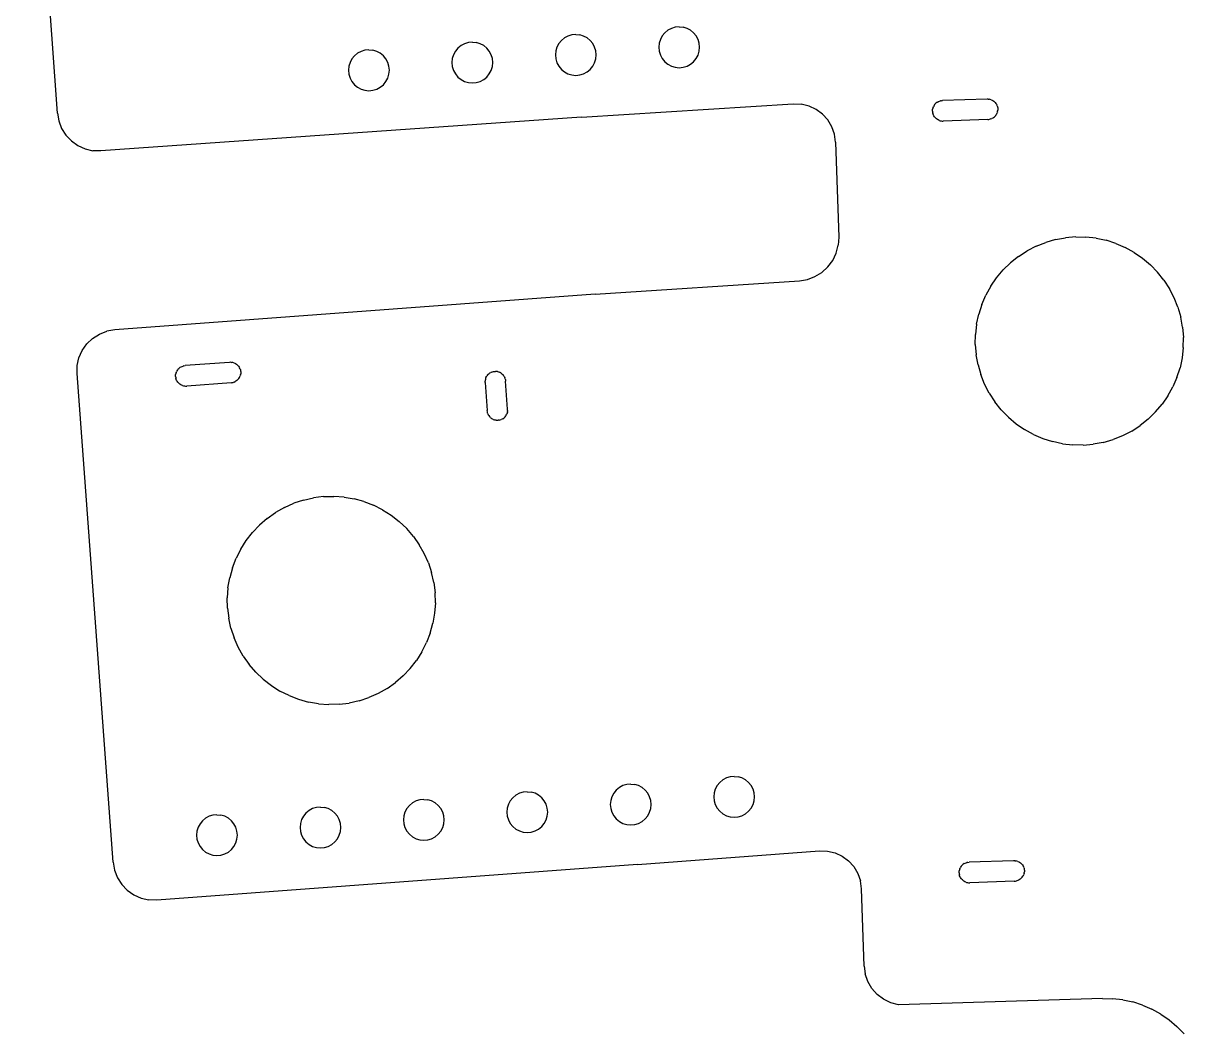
# Model space of a CAD drawing. Extents: x -45 to 62, y -37 to 20.
# Drawn here: x -44.55 to -16.13, y -25.08 to -0.34 of the extents above; entities that cross this region are included whole.
import ezdxf

# ---------------------------------------------------------------- set-up
doc = ezdxf.new("R2010")
doc.units = 0

msp = doc.modelspace()

# ---------------------------------------------------------------- linework, layer by layer
for p, q in [((-43.718, -2.538), (-44.555, 9.433)), ((-28.767, -0.512), (-28.843, -0.575)), ((-28.681, -0.466), (-28.767, -0.512)), ((-28.587, -0.438), (-28.681, -0.466)), ((-28.489, -0.428), (-28.587, -0.438)), ((-28.489, -0.428), (-28.392, -0.438)), ((-28.298, -0.466), (-28.392, -0.438)), ((-28.211, -0.512), (-28.298, -0.466)), ((-28.136, -0.575), (-28.211, -0.512)), ((-33.747, -0.841), (-33.833, -0.887)), ((-33.653, -0.813), (-33.747, -0.841)), ((-33.555, -0.803), (-33.653, -0.813)), ((-33.555, -0.803), (-33.458, -0.813)), ((-33.364, -0.841), (-33.458, -0.813)), ((-33.278, -0.887), (-33.364, -0.841)), ((-31.438, -0.838), (-31.484, -0.924)), ((-31.376, -0.762), (-31.438, -0.838)), ((-31.3, -0.7), (-31.376, -0.762)), ((-31.214, -0.654), (-31.3, -0.7)), ((-31.12, -0.625), (-31.214, -0.654)), ((-31.022, -0.616), (-31.12, -0.625)), ((-31.022, -0.616), (-30.925, -0.625)), ((-30.831, -0.654), (-30.925, -0.625)), ((-30.744, -0.7), (-30.831, -0.654)), ((-30.669, -0.762), (-30.744, -0.7)), ((-30.607, -0.838), (-30.669, -0.762)), ((-30.56, -0.924), (-30.607, -0.838)), ((-28.98, -0.831), (-28.989, -0.928)), ((-28.951, -0.737), (-28.98, -0.831)), ((-28.905, -0.65), (-28.951, -0.737)), ((-28.843, -0.575), (-28.905, -0.65)), ((-28.073, -0.65), (-28.136, -0.575)), ((-28.027, -0.737), (-28.073, -0.65)), ((-27.999, -0.831), (-28.027, -0.737)), ((-27.989, -0.928), (-27.999, -0.831)), ((-36.366, -1.075), (-36.442, -1.137)), ((-36.28, -1.029), (-36.366, -1.075)), ((-36.186, -1), (-36.28, -1.029)), ((-36.088, -0.991), (-36.186, -1)), ((-36.088, -0.991), (-35.991, -1)), ((-35.897, -1.029), (-35.991, -1)), ((-35.811, -1.075), (-35.897, -1.029)), ((-35.735, -1.137), (-35.811, -1.075)), ((-34.017, -1.112), (-34.046, -1.206)), ((-33.971, -1.025), (-34.017, -1.112)), ((-33.909, -0.95), (-33.971, -1.025)), ((-33.833, -0.887), (-33.909, -0.95)), ((-33.202, -0.95), (-33.278, -0.887)), ((-33.14, -1.025), (-33.202, -0.95)), ((-33.093, -1.112), (-33.14, -1.025)), ((-33.065, -1.206), (-33.093, -1.112)), ((-31.513, -1.018), (-31.522, -1.116)), ((-31.522, -1.116), (-31.513, -1.213)), ((-31.484, -0.924), (-31.513, -1.018)), ((-30.532, -1.018), (-30.56, -0.924)), ((-30.522, -1.116), (-30.532, -1.018)), ((-30.532, -1.213), (-30.522, -1.116)), ((-28.989, -0.928), (-28.98, -1.026)), ((-28.98, -1.026), (-28.951, -1.12)), ((-28.951, -1.12), (-28.905, -1.206)), ((-28.073, -1.206), (-28.027, -1.12)), ((-28.027, -1.12), (-27.999, -1.026)), ((-27.999, -1.026), (-27.989, -0.928)), ((-36.579, -1.393), (-36.588, -1.491)), ((-36.55, -1.299), (-36.579, -1.393)), ((-36.504, -1.213), (-36.55, -1.299)), ((-36.442, -1.137), (-36.504, -1.213)), ((-35.673, -1.213), (-35.735, -1.137)), ((-35.626, -1.299), (-35.673, -1.213)), ((-35.598, -1.393), (-35.626, -1.299)), ((-35.588, -1.491), (-35.598, -1.393)), ((-34.046, -1.206), (-34.055, -1.303)), ((-34.055, -1.303), (-34.046, -1.401)), ((-34.046, -1.401), (-34.017, -1.495)), ((-33.093, -1.495), (-33.065, -1.401)), ((-33.055, -1.303), (-33.065, -1.206)), ((-33.065, -1.401), (-33.055, -1.303)), ((-31.513, -1.213), (-31.484, -1.307)), ((-31.484, -1.307), (-31.438, -1.393)), ((-31.438, -1.393), (-31.376, -1.469)), ((-30.669, -1.469), (-30.607, -1.393)), ((-30.607, -1.393), (-30.56, -1.307)), ((-30.56, -1.307), (-30.532, -1.213)), ((-28.905, -1.206), (-28.843, -1.282)), ((-28.843, -1.282), (-28.767, -1.344)), ((-28.767, -1.344), (-28.681, -1.39)), ((-28.681, -1.39), (-28.587, -1.419)), ((-28.587, -1.419), (-28.489, -1.428)), ((-28.489, -1.428), (-28.392, -1.419)), ((-28.392, -1.419), (-28.298, -1.39)), ((-28.298, -1.39), (-28.211, -1.344)), ((-28.211, -1.344), (-28.136, -1.282)), ((-28.136, -1.282), (-28.073, -1.206)), ((-36.588, -1.491), (-36.579, -1.588)), ((-36.579, -1.588), (-36.55, -1.682)), ((-36.55, -1.682), (-36.504, -1.769)), ((-35.673, -1.769), (-35.626, -1.682)), ((-35.626, -1.682), (-35.598, -1.588)), ((-35.598, -1.588), (-35.588, -1.491)), ((-34.017, -1.495), (-33.971, -1.581)), ((-33.971, -1.581), (-33.909, -1.657)), ((-33.909, -1.657), (-33.833, -1.719)), ((-33.278, -1.719), (-33.202, -1.657)), ((-33.202, -1.657), (-33.14, -1.581)), ((-33.14, -1.581), (-33.093, -1.495)), ((-31.376, -1.469), (-31.3, -1.531)), ((-31.3, -1.531), (-31.214, -1.578)), ((-31.214, -1.578), (-31.12, -1.606)), ((-31.12, -1.606), (-31.022, -1.616)), ((-31.022, -1.616), (-30.925, -1.606)), ((-30.925, -1.606), (-30.831, -1.578)), ((-30.831, -1.578), (-30.744, -1.531)), ((-30.744, -1.531), (-30.669, -1.469)), ((-36.504, -1.769), (-36.442, -1.844)), ((-36.442, -1.844), (-36.366, -1.906)), ((-36.366, -1.906), (-36.28, -1.953)), ((-36.28, -1.953), (-36.186, -1.981)), ((-36.186, -1.981), (-36.088, -1.991)), ((-36.088, -1.991), (-35.991, -1.981)), ((-35.991, -1.981), (-35.897, -1.953)), ((-35.897, -1.953), (-35.811, -1.906)), ((-35.811, -1.906), (-35.735, -1.844)), ((-35.735, -1.844), (-35.673, -1.769)), ((-33.833, -1.719), (-33.747, -1.765)), ((-33.747, -1.765), (-33.653, -1.794)), ((-33.653, -1.794), (-33.555, -1.803)), ((-33.555, -1.803), (-33.458, -1.794)), ((-33.458, -1.794), (-33.364, -1.765)), ((-33.364, -1.765), (-33.278, -1.719)), ((-22.162, -2.269), (-22.182, -2.282)), ((-22.162, -2.269), (-22.14, -2.258)), ((-22.14, -2.258), (-22.117, -2.249)), ((-22.117, -2.249), (-22.094, -2.242)), ((-22.07, -2.237), (-22.094, -2.242)), ((-22.07, -2.237), (-22.04, -2.235)), ((-20.951, -2.197), (-22.04, -2.235)), ((-20.921, -2.197), (-20.951, -2.197)), ((-20.921, -2.197), (-20.897, -2.2)), ((-20.873, -2.205), (-20.897, -2.2)), ((-20.85, -2.213), (-20.873, -2.205)), ((-20.85, -2.213), (-20.827, -2.222)), ((-20.827, -2.222), (-20.806, -2.234)), ((-20.806, -2.234), (-20.786, -2.248)), ((-20.786, -2.248), (-20.767, -2.264)), ((-20.767, -2.264), (-20.75, -2.282)), ((-43.718, -2.538), (-43.685, -2.731)), ((-30.879, -2.643), (-25.695, -2.316)), ((-25.695, -2.316), (-25.5, -2.322)), ((-25.311, -2.367), (-25.5, -2.322)), ((-25.135, -2.449), (-25.311, -2.367)), ((-24.98, -2.564), (-25.135, -2.449)), ((-22.286, -2.469), (-22.283, -2.445)), ((-22.286, -2.494), (-22.286, -2.469)), ((-22.286, -2.494), (-22.284, -2.518)), ((-22.284, -2.518), (-22.28, -2.542)), ((-22.278, -2.421), (-22.283, -2.445)), ((-22.273, -2.566), (-22.28, -2.542)), ((-22.27, -2.398), (-22.278, -2.421)), ((-22.27, -2.398), (-22.261, -2.375)), ((-22.249, -2.354), (-22.261, -2.375)), ((-22.235, -2.333), (-22.249, -2.354)), ((-22.219, -2.315), (-22.235, -2.333)), ((-22.219, -2.315), (-22.202, -2.298)), ((-22.182, -2.282), (-22.202, -2.298)), ((-20.75, -2.282), (-20.735, -2.301)), ((-20.735, -2.301), (-20.721, -2.321)), ((-20.725, -2.578), (-20.713, -2.557)), ((-20.721, -2.321), (-20.71, -2.343)), ((-20.713, -2.557), (-20.703, -2.534)), ((-20.701, -2.366), (-20.71, -2.343)), ((-20.696, -2.511), (-20.703, -2.534)), ((-20.701, -2.366), (-20.694, -2.389)), ((-20.696, -2.511), (-20.691, -2.487)), ((-20.694, -2.389), (-20.69, -2.413)), ((-20.688, -2.462), (-20.691, -2.487)), ((-20.69, -2.413), (-20.688, -2.438)), ((-20.688, -2.438), (-20.688, -2.462)), ((-43.685, -2.731), (-43.615, -2.914)), ((-30.879, -2.643), (-42.65, -3.466)), ((-24.85, -2.707), (-24.98, -2.564)), ((-24.752, -2.874), (-24.85, -2.707)), ((-22.264, -2.589), (-22.273, -2.566)), ((-22.253, -2.61), (-22.264, -2.589)), ((-22.239, -2.631), (-22.253, -2.61)), ((-22.224, -2.65), (-22.239, -2.631)), ((-22.207, -2.668), (-22.224, -2.65)), ((-22.188, -2.683), (-22.207, -2.668)), ((-22.168, -2.697), (-22.188, -2.683)), ((-22.147, -2.709), (-22.168, -2.697)), ((-22.124, -2.719), (-22.147, -2.709)), ((-22.124, -2.719), (-22.101, -2.726)), ((-22.101, -2.726), (-22.077, -2.731)), ((-22.077, -2.731), (-22.052, -2.734)), ((-22.052, -2.734), (-22.023, -2.735)), ((-20.933, -2.697), (-22.023, -2.735)), ((-20.933, -2.697), (-20.904, -2.694)), ((-20.904, -2.694), (-20.88, -2.69)), ((-20.856, -2.683), (-20.88, -2.69)), ((-20.856, -2.683), (-20.834, -2.674)), ((-20.812, -2.663), (-20.834, -2.674)), ((-20.791, -2.649), (-20.812, -2.663)), ((-20.791, -2.649), (-20.772, -2.634)), ((-20.772, -2.634), (-20.755, -2.617)), ((-20.755, -2.617), (-20.739, -2.598)), ((-20.739, -2.598), (-20.725, -2.578)), ((-43.615, -2.914), (-43.511, -3.08)), ((-43.511, -3.08), (-43.376, -3.223)), ((-24.689, -3.058), (-24.752, -2.874)), ((-24.663, -3.252), (-24.689, -3.058)), ((-43.376, -3.223), (-43.216, -3.336)), ((-43.216, -3.336), (-43.038, -3.416)), ((-24.663, -3.252), (-24.581, -5.58)), ((-43.038, -3.416), (-42.846, -3.46)), ((-42.65, -3.466), (-42.846, -3.46)), ((-24.581, -5.58), (-24.594, -5.776)), ((-19.274, -5.638), (-19.514, -5.707)), ((-19.274, -5.638), (-19.027, -5.593)), ((-18.778, -5.572), (-19.027, -5.593)), ((-18.778, -5.572), (-18.528, -5.575)), ((-18.279, -5.603), (-18.528, -5.575)), ((-18.279, -5.603), (-18.034, -5.655)), ((-17.796, -5.732), (-18.034, -5.655)), ((-24.73, -6.146), (-24.644, -5.967)), ((-24.644, -5.967), (-24.594, -5.776)), ((-20.179, -6.05), (-19.969, -5.914)), ((-19.747, -5.8), (-19.969, -5.914)), ((-19.747, -5.8), (-19.514, -5.707)), ((-17.796, -5.732), (-17.566, -5.831)), ((-17.347, -5.952), (-17.566, -5.831)), ((-17.347, -5.952), (-17.141, -6.094)), ((-24.849, -6.306), (-24.73, -6.146)), ((-20.554, -6.381), (-20.375, -6.206)), ((-20.179, -6.05), (-20.375, -6.206)), ((-17.141, -6.094), (-16.95, -6.255)), ((-25.165, -6.544), (-24.996, -6.44)), ((-24.996, -6.44), (-24.849, -6.306)), ((-20.716, -6.572), (-20.554, -6.381)), ((-16.95, -6.255), (-16.776, -6.435)), ((-16.62, -6.63), (-16.776, -6.435)), ((-30.546, -6.976), (-25.544, -6.645)), ((-25.544, -6.645), (-25.35, -6.613)), ((-25.35, -6.613), (-25.165, -6.544)), ((-20.858, -6.778), (-20.979, -6.997)), ((-20.858, -6.778), (-20.716, -6.572)), ((-16.62, -6.63), (-16.484, -6.84)), ((-30.546, -6.976), (-42.313, -7.847)), ((-21.078, -7.227), (-20.979, -6.997)), ((-16.369, -7.063), (-16.484, -6.84)), ((-16.276, -7.295), (-16.369, -7.063)), ((-21.078, -7.227), (-21.154, -7.465)), ((-16.276, -7.295), (-16.207, -7.536)), ((-21.206, -7.71), (-21.154, -7.465)), ((-16.162, -7.782), (-16.207, -7.536)), ((-42.855, -8.057), (-42.689, -7.952)), ((-42.689, -7.952), (-42.507, -7.881)), ((-42.313, -7.847), (-42.507, -7.881)), ((-21.206, -7.71), (-21.234, -7.959)), ((-16.162, -7.782), (-16.141, -8.031)), ((-43.11, -8.352), (-42.997, -8.192)), ((-42.997, -8.192), (-42.855, -8.057)), ((-21.238, -8.209), (-21.234, -7.959)), ((-21.238, -8.209), (-21.217, -8.458)), ((-16.144, -8.281), (-16.141, -8.031)), ((-43.189, -8.531), (-43.11, -8.352)), ((-21.171, -8.704), (-21.217, -8.458)), ((-16.144, -8.281), (-16.172, -8.53)), ((-43.237, -8.919), (-43.232, -8.723)), ((-43.232, -8.723), (-43.189, -8.531)), ((-40.764, -8.811), (-40.779, -8.83)), ((-40.764, -8.811), (-40.747, -8.793)), ((-40.728, -8.777), (-40.747, -8.793)), ((-40.708, -8.763), (-40.728, -8.777)), ((-40.708, -8.763), (-40.687, -8.751)), ((-40.687, -8.751), (-40.664, -8.741)), ((-40.664, -8.741), (-40.641, -8.733)), ((-40.617, -8.728), (-40.641, -8.733)), ((-40.617, -8.728), (-40.588, -8.724)), ((-39.501, -8.644), (-40.588, -8.724)), ((-39.471, -8.643), (-39.501, -8.644)), ((-39.471, -8.643), (-39.447, -8.645)), ((-39.423, -8.649), (-39.447, -8.645)), ((-39.399, -8.655), (-39.423, -8.649)), ((-39.399, -8.655), (-39.376, -8.664)), ((-39.376, -8.664), (-39.354, -8.675)), ((-39.354, -8.675), (-39.334, -8.688)), ((-39.334, -8.688), (-39.314, -8.703)), ((-39.314, -8.703), (-39.297, -8.72)), ((-39.297, -8.72), (-39.28, -8.739)), ((-39.28, -8.739), (-39.266, -8.759)), ((-39.266, -8.759), (-39.254, -8.78)), ((-39.244, -8.803), (-39.254, -8.78)), ((-39.244, -8.803), (-39.237, -8.826)), ((-21.171, -8.704), (-21.102, -8.945)), ((-16.301, -9.013), (-16.225, -8.775)), ((-16.172, -8.53), (-16.225, -8.775)), ((-42.351, -20.886), (-43.237, -8.919)), ((-40.824, -8.968), (-40.822, -8.943)), ((-40.823, -8.992), (-40.824, -8.968)), ((-40.823, -8.992), (-40.82, -9.017)), ((-40.818, -8.919), (-40.822, -8.943)), ((-40.82, -9.017), (-40.815, -9.04)), ((-40.812, -8.895), (-40.818, -8.919)), ((-40.807, -9.064), (-40.815, -9.04)), ((-40.812, -8.895), (-40.803, -8.873)), ((-40.797, -9.086), (-40.807, -9.064)), ((-40.792, -8.851), (-40.803, -8.873)), ((-40.785, -9.107), (-40.797, -9.086)), ((-40.779, -8.83), (-40.792, -8.851)), ((-39.324, -9.089), (-39.344, -9.104)), ((-39.324, -9.089), (-39.305, -9.073)), ((-39.305, -9.073), (-39.288, -9.056)), ((-39.288, -9.056), (-39.273, -9.036)), ((-39.273, -9.036), (-39.26, -9.016)), ((-39.26, -9.016), (-39.249, -8.994)), ((-39.249, -8.994), (-39.24, -8.971)), ((-39.234, -8.947), (-39.24, -8.971)), ((-39.237, -8.826), (-39.231, -8.85)), ((-39.234, -8.947), (-39.229, -8.923)), ((-39.231, -8.85), (-39.228, -8.874)), ((-39.228, -8.899), (-39.229, -8.923)), ((-39.228, -8.874), (-39.228, -8.899)), ((-33.241, -9.084), (-33.243, -9.108)), ((-33.237, -9.06), (-33.241, -9.084)), ((-33.23, -9.036), (-33.237, -9.06)), ((-33.222, -9.013), (-33.23, -9.036)), ((-33.222, -9.013), (-33.211, -8.991)), ((-33.211, -8.991), (-33.198, -8.971)), ((-33.182, -8.951), (-33.198, -8.971)), ((-33.166, -8.934), (-33.182, -8.951)), ((-33.166, -8.934), (-33.147, -8.918)), ((-33.127, -8.903), (-33.147, -8.918)), ((-33.127, -8.903), (-33.106, -8.891)), ((-33.083, -8.881), (-33.106, -8.891)), ((-33.083, -8.881), (-33.06, -8.874)), ((-33.06, -8.874), (-33.036, -8.868)), ((-33.036, -8.868), (-33.012, -8.865)), ((-33.012, -8.865), (-32.987, -8.865)), ((-32.963, -8.867), (-32.987, -8.865)), ((-32.939, -8.871), (-32.963, -8.867)), ((-32.939, -8.871), (-32.915, -8.877)), ((-32.915, -8.877), (-32.892, -8.886)), ((-32.87, -8.897), (-32.892, -8.886)), ((-32.85, -8.91), (-32.87, -8.897)), ((-32.83, -8.925), (-32.85, -8.91)), ((-32.83, -8.925), (-32.812, -8.942)), ((-32.796, -8.961), (-32.812, -8.942)), ((-32.782, -8.981), (-32.796, -8.961)), ((-32.782, -8.981), (-32.77, -9.002)), ((-32.77, -9.002), (-32.76, -9.024)), ((-32.753, -9.048), (-32.76, -9.024)), ((-32.753, -9.048), (-32.747, -9.072)), ((-32.747, -9.072), (-32.744, -9.101)), ((-21.01, -9.177), (-21.102, -8.945)), ((-16.301, -9.013), (-16.4, -9.243)), ((-40.771, -9.127), (-40.785, -9.107)), ((-40.755, -9.146), (-40.771, -9.127)), ((-40.737, -9.163), (-40.755, -9.146)), ((-40.718, -9.178), (-40.737, -9.163)), ((-40.697, -9.191), (-40.718, -9.178)), ((-40.675, -9.202), (-40.697, -9.191)), ((-40.653, -9.211), (-40.675, -9.202)), ((-40.653, -9.211), (-40.629, -9.217)), ((-40.629, -9.217), (-40.605, -9.222)), ((-40.605, -9.222), (-40.58, -9.223)), ((-40.58, -9.223), (-40.551, -9.223)), ((-39.464, -9.142), (-40.551, -9.223)), ((-39.464, -9.142), (-39.435, -9.139)), ((-39.435, -9.139), (-39.411, -9.133)), ((-39.387, -9.126), (-39.411, -9.133)), ((-39.387, -9.126), (-39.365, -9.116)), ((-39.344, -9.104), (-39.365, -9.116)), ((-33.242, -9.138), (-33.243, -9.108)), ((-33.242, -9.138), (-33.191, -9.826)), ((-32.693, -9.789), (-32.744, -9.101)), ((-20.895, -9.4), (-21.01, -9.177)), ((-16.521, -9.462), (-16.4, -9.243)), ((-20.895, -9.4), (-20.759, -9.61)), ((-20.603, -9.805), (-20.759, -9.61)), ((-16.521, -9.462), (-16.663, -9.668)), ((-33.188, -9.855), (-33.191, -9.826)), ((-33.182, -9.879), (-33.188, -9.855)), ((-33.175, -9.902), (-33.182, -9.879)), ((-33.175, -9.902), (-33.165, -9.925)), ((-33.165, -9.925), (-33.153, -9.946)), ((-33.153, -9.946), (-33.138, -9.966)), ((-32.737, -9.956), (-32.724, -9.936)), ((-32.724, -9.936), (-32.713, -9.914)), ((-32.704, -9.891), (-32.713, -9.914)), ((-32.698, -9.867), (-32.704, -9.891)), ((-32.698, -9.867), (-32.694, -9.843)), ((-32.692, -9.819), (-32.694, -9.843)), ((-32.692, -9.819), (-32.693, -9.789)), ((-20.603, -9.805), (-20.428, -9.985)), ((-16.824, -9.859), (-17.004, -10.034)), ((-16.824, -9.859), (-16.663, -9.668)), ((-33.138, -9.966), (-33.122, -9.985)), ((-33.109, -9.998), (-33.122, -9.985)), ((-33.109, -9.998), (-33.105, -10.002)), ((-33.105, -10.002), (-33.085, -10.017)), ((-33.085, -10.017), (-33.065, -10.03)), ((-33.065, -10.03), (-33.043, -10.041)), ((-33.043, -10.041), (-33.02, -10.05)), ((-32.996, -10.056), (-33.02, -10.05)), ((-32.972, -10.06), (-32.996, -10.056)), ((-32.972, -10.06), (-32.948, -10.062)), ((-32.948, -10.062), (-32.923, -10.062)), ((-32.899, -10.059), (-32.923, -10.062)), ((-32.899, -10.059), (-32.875, -10.053)), ((-32.875, -10.053), (-32.852, -10.046)), ((-32.829, -10.036), (-32.852, -10.046)), ((-32.808, -10.024), (-32.829, -10.036)), ((-32.808, -10.024), (-32.788, -10.009)), ((-32.769, -9.993), (-32.788, -10.009)), ((-32.752, -9.976), (-32.769, -9.993)), ((-32.752, -9.976), (-32.737, -9.956)), ((-20.428, -9.985), (-20.237, -10.146)), ((-20.237, -10.146), (-20.031, -10.288)), ((-17.409, -10.326), (-17.199, -10.19)), ((-17.004, -10.034), (-17.199, -10.19)), ((-19.812, -10.409), (-20.031, -10.288)), ((-19.812, -10.409), (-19.582, -10.508)), ((-19.582, -10.508), (-19.344, -10.585)), ((-17.632, -10.44), (-17.864, -10.533)), ((-17.409, -10.326), (-17.632, -10.44)), ((-19.099, -10.637), (-19.344, -10.585)), ((-19.099, -10.637), (-18.85, -10.665)), ((-18.6, -10.668), (-18.85, -10.665)), ((-18.6, -10.668), (-18.351, -10.647)), ((-18.105, -10.602), (-18.351, -10.647)), ((-18.105, -10.602), (-17.864, -10.533)), ((-37.198, -11.931), (-37.446, -11.962)), ((-37.198, -11.931), (-36.948, -11.925)), ((-36.698, -11.943), (-36.948, -11.925)), ((-38.157, -12.197), (-38.375, -12.32)), ((-38.157, -12.197), (-37.928, -12.095)), ((-37.69, -12.016), (-37.928, -12.095)), ((-37.69, -12.016), (-37.446, -11.962)), ((-36.698, -11.943), (-36.452, -11.986)), ((-36.21, -12.052), (-36.452, -11.986)), ((-36.21, -12.052), (-35.977, -12.142)), ((-35.753, -12.255), (-35.977, -12.142)), ((-38.579, -12.464), (-38.769, -12.628)), ((-38.579, -12.464), (-38.375, -12.32)), ((-35.753, -12.255), (-35.542, -12.389)), ((-35.542, -12.389), (-35.345, -12.543)), ((-38.941, -12.809), (-38.769, -12.628)), ((-35.345, -12.543), (-35.163, -12.715)), ((-35, -12.905), (-35.163, -12.715)), ((-39.229, -13.218), (-39.095, -13.006)), ((-39.095, -13.006), (-38.941, -12.809)), ((-35, -12.905), (-34.856, -13.109)), ((-39.229, -13.218), (-39.341, -13.441)), ((-34.732, -13.327), (-34.856, -13.109)), ((-34.631, -13.556), (-34.732, -13.327)), ((-39.431, -13.675), (-39.341, -13.441)), ((-34.631, -13.556), (-34.552, -13.793)), ((-39.541, -14.162), (-39.498, -13.916)), ((-39.431, -13.675), (-39.498, -13.916)), ((-34.497, -14.037), (-34.552, -13.793)), ((-39.541, -14.162), (-39.559, -14.412)), ((-34.497, -14.037), (-34.467, -14.286)), ((-39.553, -14.662), (-39.559, -14.412)), ((-34.46, -14.536), (-34.467, -14.286)), ((-39.553, -14.662), (-39.522, -14.911)), ((-34.46, -14.536), (-34.479, -14.785)), ((-39.467, -15.155), (-39.522, -14.911)), ((-34.588, -15.273), (-34.522, -15.032)), ((-34.479, -14.785), (-34.522, -15.032)), ((-39.467, -15.155), (-39.389, -15.392)), ((-34.588, -15.273), (-34.678, -15.507)), ((-39.287, -15.621), (-39.389, -15.392)), ((-39.164, -15.839), (-39.287, -15.621)), ((-34.791, -15.73), (-34.678, -15.507)), ((-39.164, -15.839), (-39.02, -16.043)), ((-34.791, -15.73), (-34.924, -15.942)), ((-38.856, -16.233), (-39.02, -16.043)), ((-35.078, -16.139), (-35.251, -16.32)), ((-35.078, -16.139), (-34.924, -15.942)), ((-38.856, -16.233), (-38.675, -16.405)), ((-38.675, -16.405), (-38.477, -16.559)), ((-35.645, -16.628), (-35.44, -16.484)), ((-35.251, -16.32), (-35.44, -16.484)), ((-38.477, -16.559), (-38.266, -16.693)), ((-38.042, -16.805), (-38.266, -16.693)), ((-35.863, -16.751), (-36.091, -16.853)), ((-35.645, -16.628), (-35.863, -16.751)), ((-38.042, -16.805), (-37.809, -16.895)), ((-37.809, -16.895), (-37.568, -16.962)), ((-37.321, -17.005), (-37.568, -16.962)), ((-37.321, -17.005), (-37.072, -17.023)), ((-36.821, -17.017), (-37.072, -17.023)), ((-36.821, -17.017), (-36.573, -16.986)), ((-36.329, -16.931), (-36.573, -16.986)), ((-36.329, -16.931), (-36.091, -16.853)), ((-29.868, -19.008), (-29.955, -19.054)), ((-29.774, -18.98), (-29.868, -19.008)), ((-29.677, -18.97), (-29.774, -18.98)), ((-29.677, -18.97), (-29.579, -18.98)), ((-29.486, -19.008), (-29.579, -18.98)), ((-29.399, -19.054), (-29.486, -19.008)), ((-27.56, -19.005), (-27.606, -19.091)), ((-27.497, -18.929), (-27.56, -19.005)), ((-27.422, -18.867), (-27.497, -18.929)), ((-27.335, -18.821), (-27.422, -18.867)), ((-27.241, -18.792), (-27.335, -18.821)), ((-27.144, -18.782), (-27.241, -18.792)), ((-27.144, -18.782), (-27.046, -18.792)), ((-26.952, -18.821), (-27.046, -18.792)), ((-26.866, -18.867), (-26.952, -18.821)), ((-26.79, -18.929), (-26.866, -18.867)), ((-26.728, -19.005), (-26.79, -18.929)), ((-26.682, -19.091), (-26.728, -19.005)), ((-32.563, -19.304), (-32.626, -19.38)), ((-32.488, -19.242), (-32.563, -19.304)), ((-32.401, -19.196), (-32.488, -19.242)), ((-32.307, -19.167), (-32.401, -19.196)), ((-32.21, -19.158), (-32.307, -19.167)), ((-32.21, -19.158), (-32.112, -19.167)), ((-32.019, -19.196), (-32.112, -19.167)), ((-31.932, -19.242), (-32.019, -19.196)), ((-31.856, -19.304), (-31.932, -19.242)), ((-31.794, -19.38), (-31.856, -19.304)), ((-30.139, -19.279), (-30.167, -19.372)), ((-30.093, -19.192), (-30.139, -19.279)), ((-30.03, -19.116), (-30.093, -19.192)), ((-29.955, -19.054), (-30.03, -19.116)), ((-29.323, -19.116), (-29.399, -19.054)), ((-29.261, -19.192), (-29.323, -19.116)), ((-29.215, -19.279), (-29.261, -19.192)), ((-29.186, -19.372), (-29.215, -19.279)), ((-27.634, -19.185), (-27.644, -19.282)), ((-27.644, -19.282), (-27.634, -19.38)), ((-27.606, -19.091), (-27.634, -19.185)), ((-26.653, -19.185), (-26.682, -19.091)), ((-26.644, -19.282), (-26.653, -19.185)), ((-26.653, -19.38), (-26.644, -19.282)), ((-37.467, -19.571), (-37.554, -19.617)), ((-37.374, -19.542), (-37.467, -19.571)), ((-37.276, -19.533), (-37.374, -19.542)), ((-37.276, -19.533), (-37.179, -19.542)), ((-37.085, -19.571), (-37.179, -19.542)), ((-36.998, -19.617), (-37.085, -19.571)), ((-35.159, -19.567), (-35.205, -19.654)), ((-35.097, -19.491), (-35.159, -19.567)), ((-35.021, -19.429), (-35.097, -19.491)), ((-34.934, -19.383), (-35.021, -19.429)), ((-34.841, -19.355), (-34.934, -19.383)), ((-34.743, -19.345), (-34.841, -19.355)), ((-34.743, -19.345), (-34.645, -19.355)), ((-34.552, -19.383), (-34.645, -19.355)), ((-34.465, -19.429), (-34.552, -19.383)), ((-34.389, -19.491), (-34.465, -19.429)), ((-34.327, -19.567), (-34.389, -19.491)), ((-34.281, -19.654), (-34.327, -19.567)), ((-32.7, -19.56), (-32.71, -19.658)), ((-32.672, -19.466), (-32.7, -19.56)), ((-32.626, -19.38), (-32.672, -19.466)), ((-31.748, -19.466), (-31.794, -19.38)), ((-31.72, -19.56), (-31.748, -19.466)), ((-31.71, -19.658), (-31.72, -19.56)), ((-30.167, -19.372), (-30.177, -19.47)), ((-30.177, -19.47), (-30.167, -19.568)), ((-30.167, -19.568), (-30.139, -19.661)), ((-29.215, -19.661), (-29.186, -19.568)), ((-29.177, -19.47), (-29.186, -19.372)), ((-29.186, -19.568), (-29.177, -19.47)), ((-27.634, -19.38), (-27.606, -19.474)), ((-27.606, -19.474), (-27.56, -19.56)), ((-27.56, -19.56), (-27.497, -19.636)), ((-26.79, -19.636), (-26.728, -19.56)), ((-26.728, -19.56), (-26.682, -19.474)), ((-26.682, -19.474), (-26.653, -19.38)), ((-40.163, -19.867), (-40.225, -19.942)), ((-40.087, -19.804), (-40.163, -19.867)), ((-40, -19.758), (-40.087, -19.804)), ((-39.907, -19.73), (-40, -19.758)), ((-39.809, -19.72), (-39.907, -19.73)), ((-39.809, -19.72), (-39.712, -19.73)), ((-39.618, -19.758), (-39.712, -19.73)), ((-39.531, -19.804), (-39.618, -19.758)), ((-39.456, -19.867), (-39.531, -19.804)), ((-39.393, -19.942), (-39.456, -19.867)), ((-37.738, -19.841), (-37.766, -19.935)), ((-37.692, -19.755), (-37.738, -19.841)), ((-37.63, -19.679), (-37.692, -19.755)), ((-37.554, -19.617), (-37.63, -19.679)), ((-36.923, -19.679), (-36.998, -19.617)), ((-36.86, -19.755), (-36.923, -19.679)), ((-36.814, -19.841), (-36.86, -19.755)), ((-36.786, -19.935), (-36.814, -19.841)), ((-35.233, -19.748), (-35.243, -19.845)), ((-35.243, -19.845), (-35.233, -19.943)), ((-35.205, -19.654), (-35.233, -19.748)), ((-34.253, -19.748), (-34.281, -19.654)), ((-34.243, -19.845), (-34.253, -19.748)), ((-34.253, -19.943), (-34.243, -19.845)), ((-32.71, -19.658), (-32.7, -19.755)), ((-32.7, -19.755), (-32.672, -19.849)), ((-32.672, -19.849), (-32.626, -19.935)), ((-31.794, -19.935), (-31.748, -19.849)), ((-31.748, -19.849), (-31.72, -19.755)), ((-31.72, -19.755), (-31.71, -19.658)), ((-30.139, -19.661), (-30.093, -19.748)), ((-30.093, -19.748), (-30.03, -19.824)), ((-30.03, -19.824), (-29.955, -19.886)), ((-29.955, -19.886), (-29.868, -19.932)), ((-29.486, -19.932), (-29.399, -19.886)), ((-29.399, -19.886), (-29.323, -19.824)), ((-29.323, -19.824), (-29.261, -19.748)), ((-29.261, -19.748), (-29.215, -19.661)), ((-27.497, -19.636), (-27.422, -19.698)), ((-27.422, -19.698), (-27.335, -19.744)), ((-27.335, -19.744), (-27.241, -19.773)), ((-27.241, -19.773), (-27.144, -19.782)), ((-27.144, -19.782), (-27.046, -19.773)), ((-27.046, -19.773), (-26.952, -19.744)), ((-26.952, -19.744), (-26.866, -19.698)), ((-26.866, -19.698), (-26.79, -19.636)), ((-40.3, -20.123), (-40.309, -20.22)), ((-40.271, -20.029), (-40.3, -20.123)), ((-40.225, -19.942), (-40.271, -20.029)), ((-39.347, -20.029), (-39.393, -19.942)), ((-39.319, -20.123), (-39.347, -20.029)), ((-39.309, -20.22), (-39.319, -20.123)), ((-37.766, -19.935), (-37.776, -20.033)), ((-37.776, -20.033), (-37.766, -20.13)), ((-37.766, -20.13), (-37.738, -20.224)), ((-36.814, -20.224), (-36.786, -20.13)), ((-36.776, -20.033), (-36.786, -19.935)), ((-36.786, -20.13), (-36.776, -20.033)), ((-35.233, -19.943), (-35.205, -20.036)), ((-35.205, -20.036), (-35.159, -20.123)), ((-35.159, -20.123), (-35.097, -20.199)), ((-34.389, -20.199), (-34.327, -20.123)), ((-34.327, -20.123), (-34.281, -20.036)), ((-34.281, -20.036), (-34.253, -19.943)), ((-32.626, -19.935), (-32.563, -20.011)), ((-32.563, -20.011), (-32.488, -20.073)), ((-32.488, -20.073), (-32.401, -20.119)), ((-32.401, -20.119), (-32.307, -20.148)), ((-32.307, -20.148), (-32.21, -20.158)), ((-32.21, -20.158), (-32.112, -20.148)), ((-32.112, -20.148), (-32.019, -20.119)), ((-32.019, -20.119), (-31.932, -20.073)), ((-31.932, -20.073), (-31.856, -20.011)), ((-31.856, -20.011), (-31.794, -19.935)), ((-29.868, -19.932), (-29.774, -19.96)), ((-29.774, -19.96), (-29.677, -19.97)), ((-29.677, -19.97), (-29.579, -19.96)), ((-29.579, -19.96), (-29.486, -19.932)), ((-40.309, -20.22), (-40.3, -20.318)), ((-40.3, -20.318), (-40.271, -20.411)), ((-40.271, -20.411), (-40.225, -20.498)), ((-39.393, -20.498), (-39.347, -20.411)), ((-39.347, -20.411), (-39.319, -20.318)), ((-39.319, -20.318), (-39.309, -20.22)), ((-37.738, -20.224), (-37.692, -20.31)), ((-37.692, -20.31), (-37.63, -20.386)), ((-37.63, -20.386), (-37.554, -20.448)), ((-37.554, -20.448), (-37.467, -20.495)), ((-37.085, -20.495), (-36.998, -20.448)), ((-36.998, -20.448), (-36.923, -20.386)), ((-36.923, -20.386), (-36.86, -20.31)), ((-36.86, -20.31), (-36.814, -20.224)), ((-35.097, -20.199), (-35.021, -20.261)), ((-35.021, -20.261), (-34.934, -20.307)), ((-34.934, -20.307), (-34.841, -20.335)), ((-34.841, -20.335), (-34.743, -20.345)), ((-34.743, -20.345), (-34.645, -20.335)), ((-34.645, -20.335), (-34.552, -20.307)), ((-34.552, -20.307), (-34.465, -20.261)), ((-34.465, -20.261), (-34.389, -20.199)), ((-40.225, -20.498), (-40.163, -20.574)), ((-40.163, -20.574), (-40.087, -20.636)), ((-40.087, -20.636), (-40, -20.682)), ((-40, -20.682), (-39.907, -20.71)), ((-39.907, -20.71), (-39.809, -20.72)), ((-39.809, -20.72), (-39.712, -20.71)), ((-39.712, -20.71), (-39.618, -20.682)), ((-39.618, -20.682), (-39.531, -20.636)), ((-39.531, -20.636), (-39.456, -20.574)), ((-39.456, -20.574), (-39.393, -20.498)), ((-37.467, -20.495), (-37.374, -20.523)), ((-37.374, -20.523), (-37.276, -20.533)), ((-37.276, -20.533), (-37.179, -20.523)), ((-37.179, -20.523), (-37.085, -20.495)), ((-29.512, -20.938), (-25.057, -20.608)), ((-25.057, -20.608), (-24.861, -20.613)), ((-24.861, -20.613), (-24.672, -20.656)), ((-24.672, -20.656), (-24.497, -20.736)), ((-24.497, -20.736), (-24.341, -20.849)), ((-42.351, -20.886), (-42.317, -21.079)), ((-29.512, -20.938), (-41.28, -21.809)), ((-24.341, -20.849), (-24.212, -20.991)), ((-24.212, -20.991), (-24.114, -21.157)), ((-21.62, -21.048), (-21.61, -21.025)), ((-21.598, -21.004), (-21.61, -21.025)), ((-21.584, -20.984), (-21.598, -21.004)), ((-21.568, -20.965), (-21.584, -20.984)), ((-21.568, -20.965), (-21.551, -20.948)), ((-21.532, -20.933), (-21.551, -20.948)), ((-21.511, -20.919), (-21.532, -20.933)), ((-21.511, -20.919), (-21.489, -20.908)), ((-21.489, -20.908), (-21.466, -20.899)), ((-21.466, -20.899), (-21.443, -20.892)), ((-21.419, -20.888), (-21.443, -20.892)), ((-21.419, -20.888), (-21.389, -20.885)), ((-20.3, -20.847), (-21.389, -20.885)), ((-20.271, -20.848), (-20.3, -20.847)), ((-20.271, -20.848), (-20.246, -20.85)), ((-20.222, -20.856), (-20.246, -20.85)), ((-20.199, -20.863), (-20.222, -20.856)), ((-20.199, -20.863), (-20.176, -20.873)), ((-20.176, -20.873), (-20.155, -20.885)), ((-20.155, -20.885), (-20.135, -20.898)), ((-20.135, -20.898), (-20.116, -20.914)), ((-20.116, -20.914), (-20.099, -20.932)), ((-20.099, -20.932), (-20.084, -20.951)), ((-20.084, -20.951), (-20.07, -20.972)), ((-20.07, -20.972), (-20.059, -20.993)), ((-20.05, -21.016), (-20.059, -20.993)), ((-20.05, -21.016), (-20.043, -21.04)), ((-42.317, -21.079), (-42.247, -21.262)), ((-42.247, -21.262), (-42.142, -21.427)), ((-24.114, -21.157), (-24.051, -21.34)), ((-21.635, -21.12), (-21.632, -21.095)), ((-21.635, -21.144), (-21.635, -21.12)), ((-21.635, -21.144), (-21.633, -21.168)), ((-21.633, -21.168), (-21.629, -21.193)), ((-21.627, -21.071), (-21.632, -21.095)), ((-21.622, -21.216), (-21.629, -21.193)), ((-21.62, -21.048), (-21.627, -21.071)), ((-21.613, -21.239), (-21.622, -21.216)), ((-21.602, -21.261), (-21.613, -21.239)), ((-21.588, -21.281), (-21.602, -21.261)), ((-21.573, -21.3), (-21.588, -21.281)), ((-21.556, -21.318), (-21.573, -21.3)), ((-20.161, -21.313), (-20.183, -21.324)), ((-20.14, -21.3), (-20.161, -21.313)), ((-20.14, -21.3), (-20.121, -21.284)), ((-20.121, -21.284), (-20.104, -21.267)), ((-20.104, -21.267), (-20.088, -21.249)), ((-20.088, -21.249), (-20.074, -21.228)), ((-20.074, -21.228), (-20.062, -21.207)), ((-20.062, -21.207), (-20.052, -21.184)), ((-20.045, -21.161), (-20.052, -21.184)), ((-20.045, -21.161), (-20.04, -21.137)), ((-20.043, -21.04), (-20.039, -21.064)), ((-20.037, -21.113), (-20.04, -21.137)), ((-20.039, -21.064), (-20.037, -21.088)), ((-20.037, -21.088), (-20.037, -21.113)), ((-42.142, -21.427), (-42.007, -21.569)), ((-42.007, -21.569), (-41.846, -21.682)), ((-24.025, -21.534), (-24.051, -21.34)), ((-23.959, -23.425), (-24.025, -21.534)), ((-21.537, -21.334), (-21.556, -21.318)), ((-21.517, -21.348), (-21.537, -21.334)), ((-21.496, -21.36), (-21.517, -21.348)), ((-21.473, -21.369), (-21.496, -21.36)), ((-21.473, -21.369), (-21.45, -21.377)), ((-21.45, -21.377), (-21.426, -21.382)), ((-21.426, -21.382), (-21.401, -21.385)), ((-21.401, -21.385), (-21.372, -21.385)), ((-20.283, -21.347), (-21.372, -21.385)), ((-20.283, -21.347), (-20.253, -21.345)), ((-20.253, -21.345), (-20.229, -21.34)), ((-20.206, -21.333), (-20.229, -21.34)), ((-20.206, -21.333), (-20.183, -21.324)), ((-41.846, -21.682), (-41.667, -21.762)), ((-41.667, -21.762), (-41.476, -21.804)), ((-41.28, -21.809), (-41.476, -21.804)), ((-23.959, -23.425), (-23.933, -23.619)), ((-23.869, -23.805), (-23.933, -23.619)), ((-23.771, -23.974), (-23.869, -23.805)), ((-23.641, -24.121), (-23.771, -23.974)), ((-23.485, -24.24), (-23.641, -24.121)), ((-23.309, -24.327), (-23.485, -24.24)), ((-23.12, -24.377), (-23.309, -24.327)), ((-18.127, -24.222), (-23.12, -24.377)), ((-18.127, -24.222), (-17.877, -24.225)), ((-17.628, -24.253), (-17.877, -24.225)), ((-17.628, -24.253), (-17.384, -24.306)), ((-17.145, -24.382), (-17.384, -24.306)), ((-17.145, -24.382), (-16.915, -24.481)), ((-16.696, -24.602), (-16.915, -24.481)), ((-16.696, -24.602), (-16.49, -24.744)), ((-16.49, -24.744), (-16.299, -24.905)), ((-16.299, -24.905), (-16.125, -25.085))]:
    msp.add_line(p, q)

doc.saveas('drawing.dxf')
